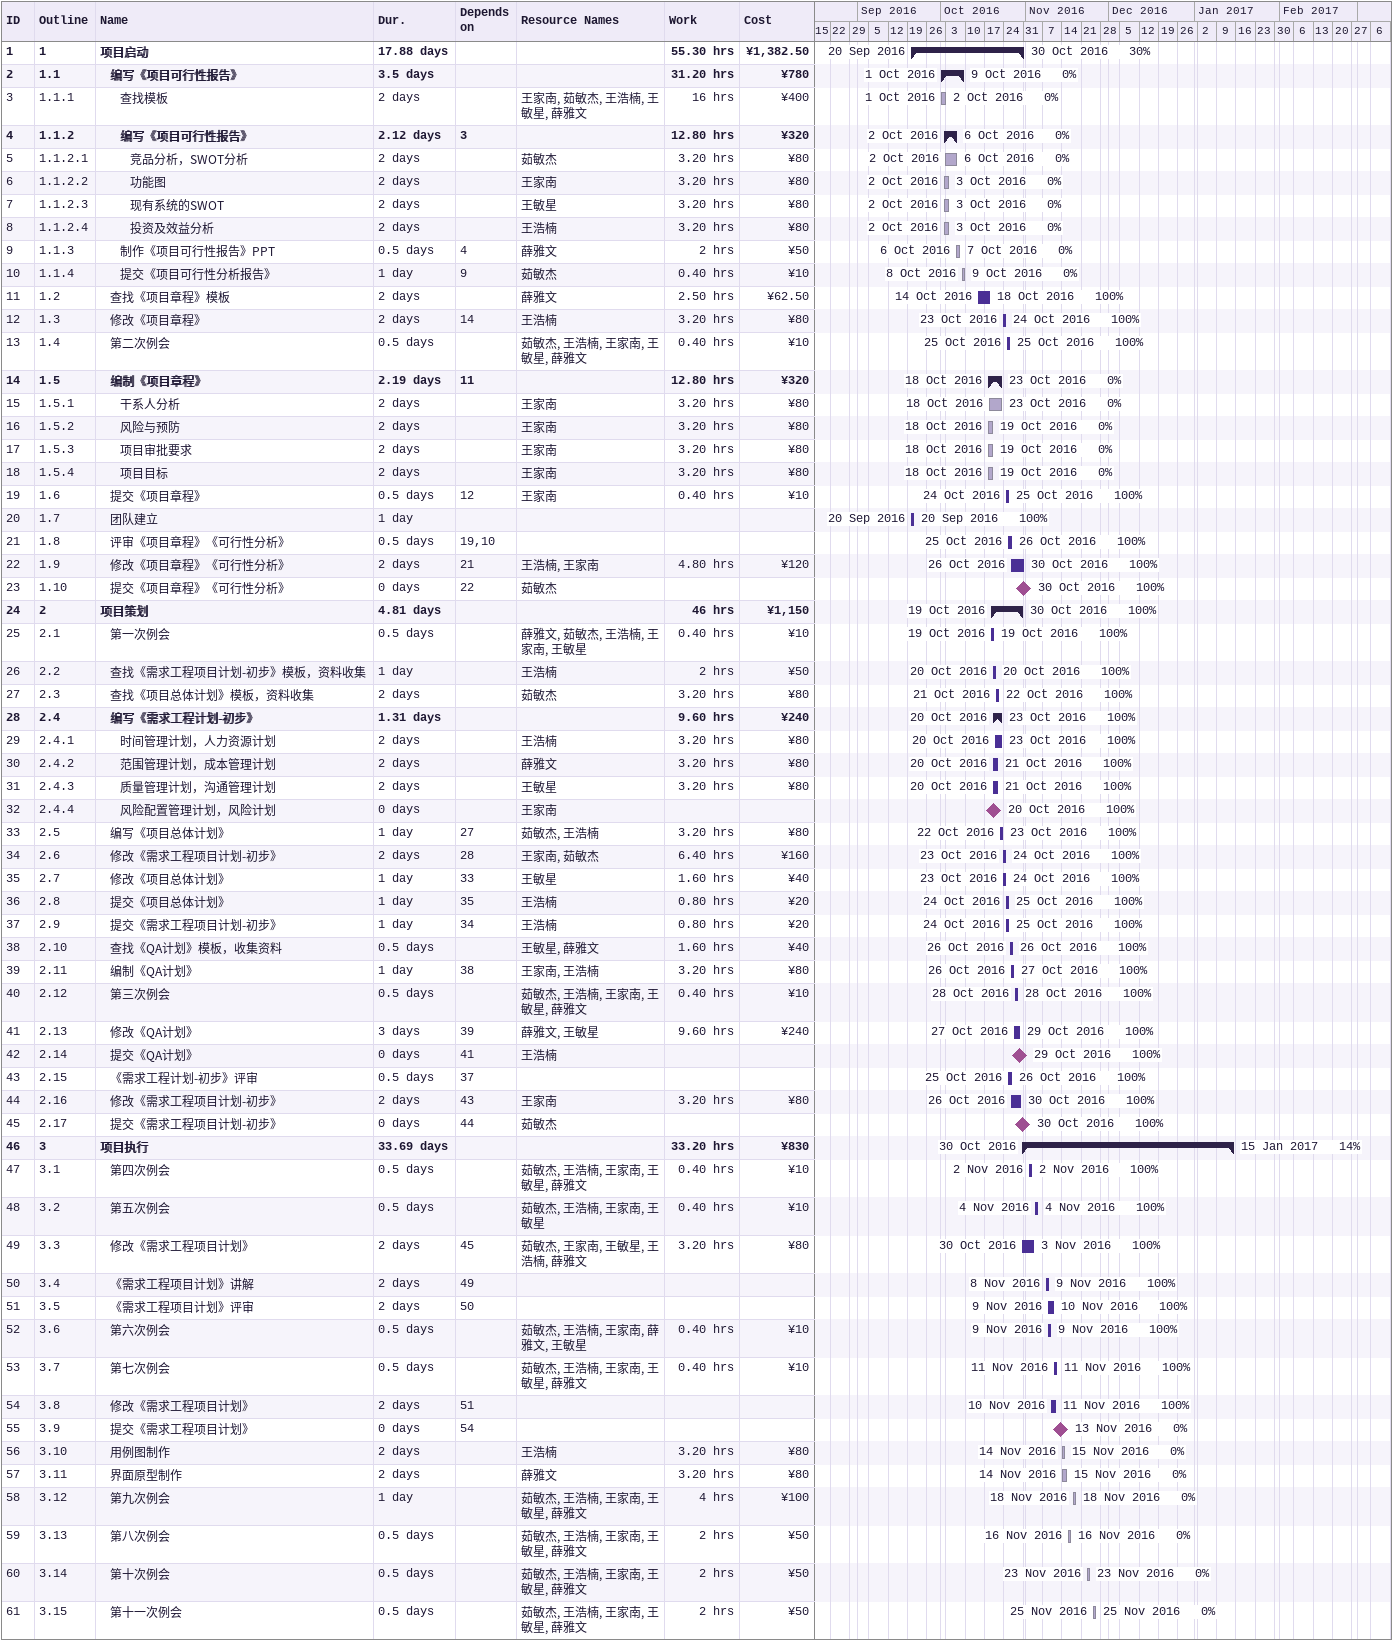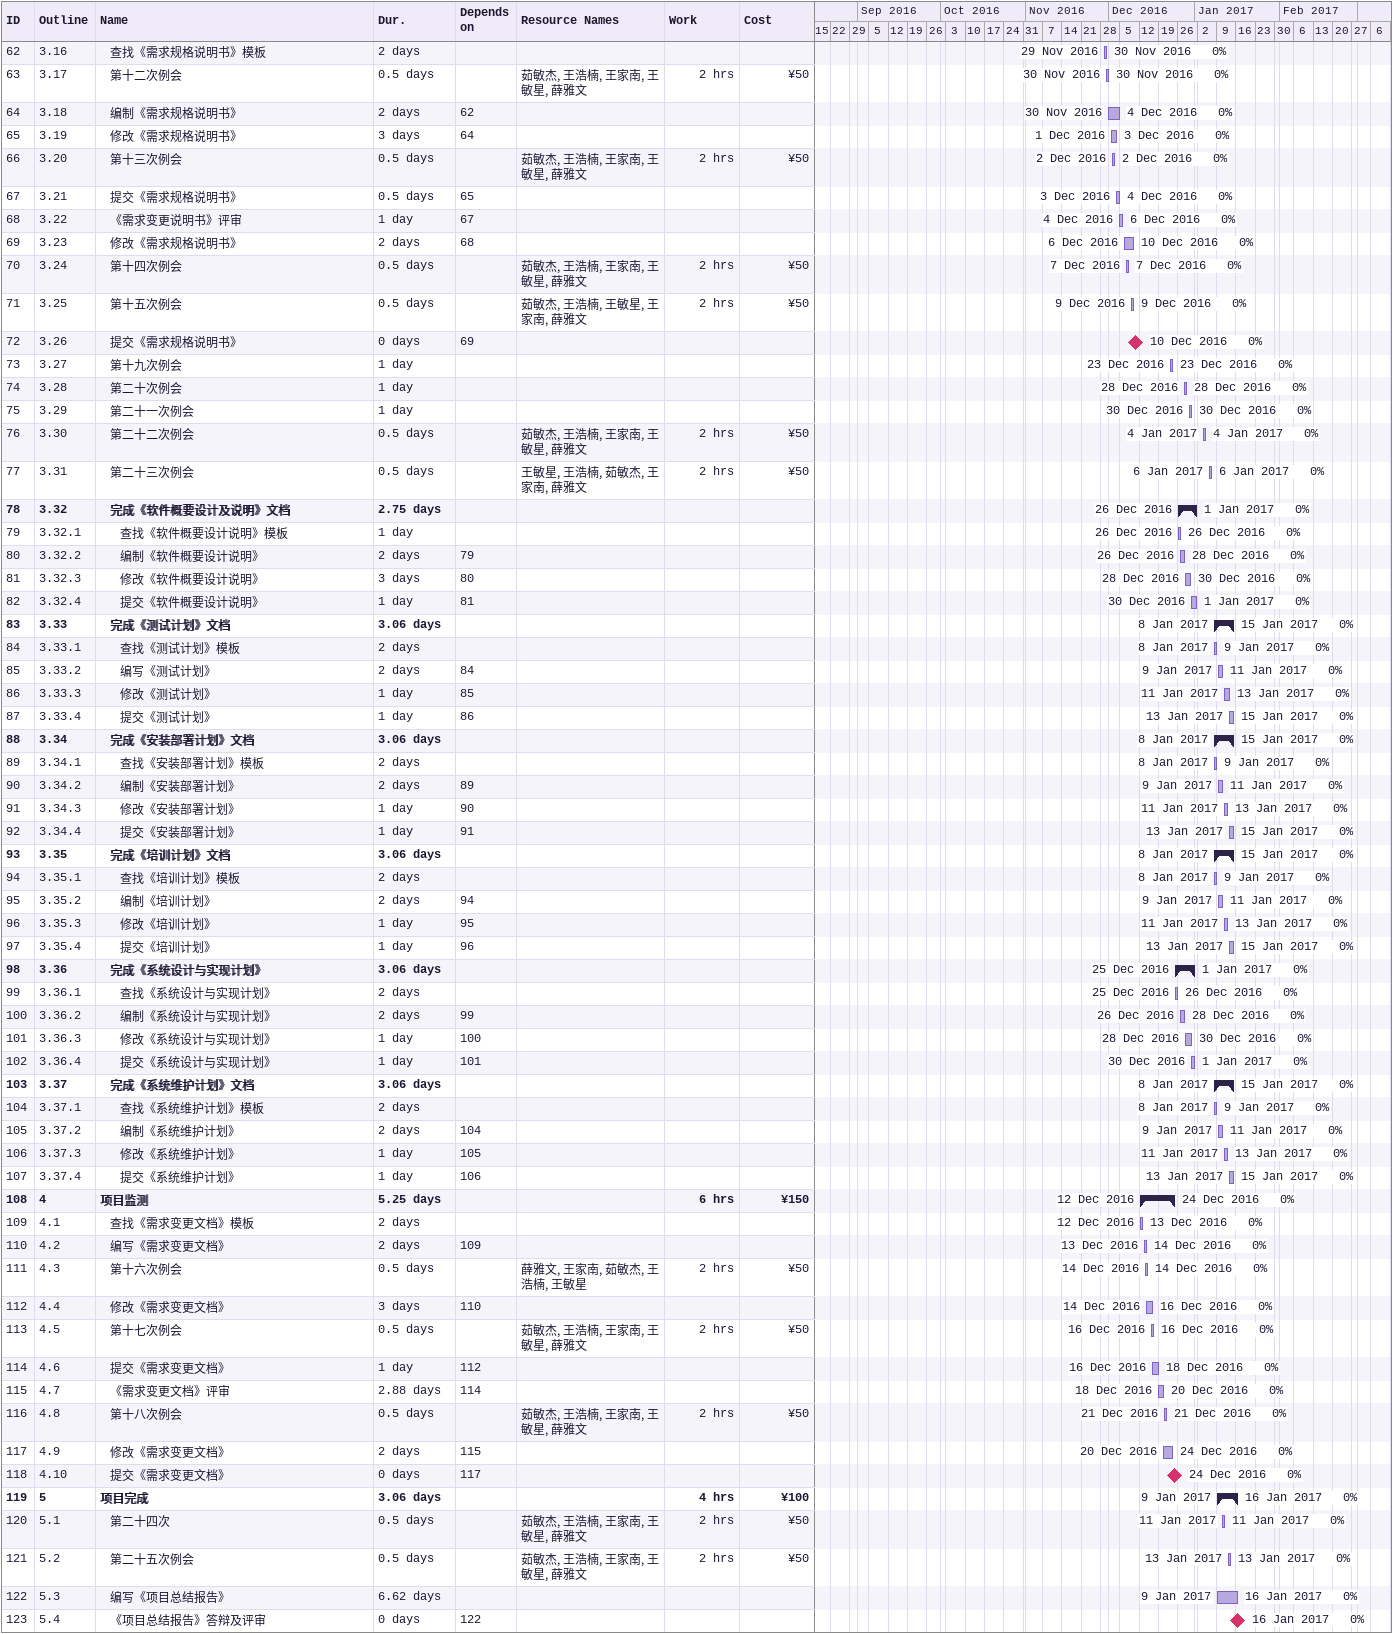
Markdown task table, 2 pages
| ID | WBS | Task | Duration | Start | Finish | Predecessors | Resources | % complete | Work (h) | Cost (¥) |
|---|---|---|---|---|---|---|---|---|---|---|
| 1 | 1 | **项目启动** | 17.88d | 2016-09-20 | 2016-10-30 |  |  | 30 | 55.30 | 1382.50 |
| 2 | 1.1 | **编写《项目可行性报告》** | 3.5d | 2016-10-01 | 2016-10-09 |  |  | 0 | 31.20 | 780 |
| 3 | 1.1.1 | 查找模板 | 2d | 2016-10-01 | 2016-10-02 |  | 王家南, 茹敏杰, 王浩楠, 王敏星, 薛雅文 | 0 | 16 | 400 |
| 4 | 1.1.2 | **编写《项目可行性报告》** | 2.12d | 2016-10-02 | 2016-10-06 | 3 |  | 0 | 12.80 | 320 |
| 5 | 1.1.2.1 | 竞品分析，SWOT分析 | 2d | 2016-10-02 | 2016-10-06 |  | 茹敏杰 | 0 | 3.20 | 80 |
| 6 | 1.1.2.2 | 功能图 | 2d | 2016-10-02 | 2016-10-03 |  | 王家南 | 0 | 3.20 | 80 |
| 7 | 1.1.2.3 | 现有系统的SWOT | 2d | 2016-10-02 | 2016-10-03 |  | 王敏星 | 0 | 3.20 | 80 |
| 8 | 1.1.2.4 | 投资及效益分析 | 2d | 2016-10-02 | 2016-10-03 |  | 王浩楠 | 0 | 3.20 | 80 |
| 9 | 1.1.3 | 制作《项目可行性报告》PPT | 0.5d | 2016-10-06 | 2016-10-07 | 4 | 薛雅文 | 0 | 2 | 50 |
| 10 | 1.1.4 | 提交《项目可行性分析报告》 | 1d | 2016-10-08 | 2016-10-09 | 9 | 茹敏杰 | 0 | 0.40 | 10 |
| 11 | 1.2 | 查找《项目章程》模板 | 2d | 2016-10-14 | 2016-10-18 |  | 薛雅文 | 100 | 2.50 | 62.50 |
| 12 | 1.3 | 修改《项目章程》 | 2d | 2016-10-23 | 2016-10-24 | 14 | 王浩楠 | 100 | 3.20 | 80 |
| 13 | 1.4 | 第二次例会 | 0.5d | 2016-10-25 | 2016-10-25 |  | 茹敏杰, 王浩楠, 王家南, 王敏星, 薛雅文 | 100 | 0.40 | 10 |
| 14 | 1.5 | **编制《项目章程》** | 2.19d | 2016-10-18 | 2016-10-23 | 11 |  | 0 | 12.80 | 320 |
| 15 | 1.5.1 | 干系人分析 | 2d | 2016-10-18 | 2016-10-23 |  | 王家南 | 0 | 3.20 | 80 |
| 16 | 1.5.2 | 风险与预防 | 2d | 2016-10-18 | 2016-10-19 |  | 王家南 | 0 | 3.20 | 80 |
| 17 | 1.5.3 | 项目审批要求 | 2d | 2016-10-18 | 2016-10-19 |  | 王家南 | 0 | 3.20 | 80 |
| 18 | 1.5.4 | 项目目标 | 2d | 2016-10-18 | 2016-10-19 |  | 王家南 | 0 | 3.20 | 80 |
| 19 | 1.6 | 提交《项目章程》 | 0.5d | 2016-10-24 | 2016-10-25 | 12 | 王家南 | 100 | 0.40 | 10 |
| 20 | 1.7 | 团队建立 | 1d | 2016-09-20 | 2016-09-20 |  |  | 100 |  |  |
| 21 | 1.8 | 评审《项目章程》《可行性分析》 | 0.5d | 2016-10-25 | 2016-10-26 | 19, 10 |  | 100 |  |  |
| 22 | 1.9 | 修改《项目章程》《可行性分析》 | 2d | 2016-10-26 | 2016-10-30 | 21 | 王浩楠, 王家南 | 100 | 4.80 | 120 |
| 23 | 1.10 | 提交《项目章程》《可行性分析》 | 0d | 2016-10-30 | 2016-10-30 | 22 | 茹敏杰 | 100 |  |  |
| 24 | 2 | **项目策划** | 4.81d | 2016-10-19 | 2016-10-30 |  |  | 100 | 46 | 1150 |
| 25 | 2.1 | 第一次例会 | 0.5d | 2016-10-19 | 2016-10-19 |  | 薛雅文, 茹敏杰, 王浩楠, 王家南, 王敏星 | 100 | 0.40 | 10 |
| 26 | 2.2 | 查找《需求工程项目计划-初步》模板，资料收集 | 1d | 2016-10-20 | 2016-10-20 |  | 王浩楠 | 100 | 2 | 50 |
| 27 | 2.3 | 查找《项目总体计划》模板，资料收集 | 2d | 2016-10-21 | 2016-10-22 |  | 茹敏杰 | 100 | 3.20 | 80 |
| 28 | 2.4 | **编写《需求工程计划-初步》** | 1.31d | 2016-10-20 | 2016-10-23 |  |  | 100 | 9.60 | 240 |
| 29 | 2.4.1 | 时间管理计划，人力资源计划 | 2d | 2016-10-20 | 2016-10-23 |  | 王浩楠 | 100 | 3.20 | 80 |
| 30 | 2.4.2 | 范围管理计划，成本管理计划 | 2d | 2016-10-20 | 2016-10-21 |  | 薛雅文 | 100 | 3.20 | 80 |
| 31 | 2.4.3 | 质量管理计划，沟通管理计划 | 2d | 2016-10-20 | 2016-10-21 |  | 王敏星 | 100 | 3.20 | 80 |
| 32 | 2.4.4 | 风险配置管理计划，风险计划 | 0d | 2016-10-20 | 2016-10-20 |  | 王家南 | 100 |  |  |
| 33 | 2.5 | 编写《项目总体计划》 | 1d | 2016-10-22 | 2016-10-23 | 27 | 茹敏杰, 王浩楠 | 100 | 3.20 | 80 |
| 34 | 2.6 | 修改《需求工程项目计划-初步》 | 2d | 2016-10-23 | 2016-10-24 | 28 | 王家南, 茹敏杰 | 100 | 6.40 | 160 |
| 35 | 2.7 | 修改《项目总体计划》 | 1d | 2016-10-23 | 2016-10-24 | 33 | 王敏星 | 100 | 1.60 | 40 |
| 36 | 2.8 | 提交《项目总体计划》 | 1d | 2016-10-24 | 2016-10-25 | 35 | 王浩楠 | 100 | 0.80 | 20 |
| 37 | 2.9 | 提交《需求工程项目计划-初步》 | 1d | 2016-10-24 | 2016-10-25 | 34 | 王浩楠 | 100 | 0.80 | 20 |
| 38 | 2.10 | 查找《QA计划》模板，收集资料 | 0.5d | 2016-10-26 | 2016-10-26 |  | 王敏星, 薛雅文 | 100 | 1.60 | 40 |
| 39 | 2.11 | 编制《QA计划》 | 1d | 2016-10-26 | 2016-10-27 | 38 | 王家南, 王浩楠 | 100 | 3.20 | 80 |
| 40 | 2.12 | 第三次例会 | 0.5d | 2016-10-28 | 2016-10-28 |  | 茹敏杰, 王浩楠, 王家南, 王敏星, 薛雅文 | 100 | 0.40 | 10 |
| 41 | 2.13 | 修改《QA计划》 | 3d | 2016-10-27 | 2016-10-29 | 39 | 薛雅文, 王敏星 | 100 | 9.60 | 240 |
| 42 | 2.14 | 提交《QA计划》 | 0d | 2016-10-29 | 2016-10-29 | 41 | 王浩楠 | 100 |  |  |
| 43 | 2.15 | 《需求工程计划-初步》评审 | 0.5d | 2016-10-25 | 2016-10-26 | 37 |  | 100 |  |  |
| 44 | 2.16 | 修改《需求工程项目计划-初步》 | 2d | 2016-10-26 | 2016-10-30 | 43 | 王家南 | 100 | 3.20 | 80 |
| 45 | 2.17 | 提交《需求工程项目计划-初步》 | 0d | 2016-10-30 | 2016-10-30 | 44 | 茹敏杰 | 100 |  |  |
| 46 | 3 | **项目执行** | 33.69d | 2016-10-30 | 2017-01-15 |  |  | 14 | 33.20 | 830 |
| 47 | 3.1 | 第四次例会 | 0.5d | 2016-11-02 | 2016-11-02 |  | 茹敏杰, 王浩楠, 王家南, 王敏星, 薛雅文 | 100 | 0.40 | 10 |
| 48 | 3.2 | 第五次例会 | 0.5d | 2016-11-04 | 2016-11-04 |  | 茹敏杰, 王浩楠, 王家南, 王敏星 | 100 | 0.40 | 10 |
| 49 | 3.3 | 修改《需求工程项目计划》 | 2d | 2016-10-30 | 2016-11-03 | 45 | 茹敏杰, 王家南, 王敏星, 王浩楠, 薛雅文 | 100 | 3.20 | 80 |
| 50 | 3.4 | 《需求工程项目计划》讲解 | 2d | 2016-11-08 | 2016-11-09 | 49 |  | 100 |  |  |
| 51 | 3.5 | 《需求工程项目计划》评审 | 2d | 2016-11-09 | 2016-11-10 | 50 |  | 100 |  |  |
| 52 | 3.6 | 第六次例会 | 0.5d | 2016-11-09 | 2016-11-09 |  | 茹敏杰, 王浩楠, 王家南, 薛雅文, 王敏星 | 100 | 0.40 | 10 |
| 53 | 3.7 | 第七次例会 | 0.5d | 2016-11-11 | 2016-11-11 |  | 茹敏杰, 王浩楠, 王家南, 王敏星, 薛雅文 | 100 | 0.40 | 10 |
| 54 | 3.8 | 修改《需求工程项目计划》 | 2d | 2016-11-10 | 2016-11-11 | 51 |  | 100 |  |  |
| 55 | 3.9 | 提交《需求工程项目计划》 | 0d | 2016-11-13 | 2016-11-13 | 54 |  | 0 |  |  |
| 56 | 3.10 | 用例图制作 | 2d | 2016-11-14 | 2016-11-15 |  | 王浩楠 | 0 | 3.20 | 80 |
| 57 | 3.11 | 界面原型制作 | 2d | 2016-11-14 | 2016-11-15 |  | 薛雅文 | 0 | 3.20 | 80 |
| 58 | 3.12 | 第九次例会 | 1d | 2016-11-18 | 2016-11-18 |  | 茹敏杰, 王浩楠, 王家南, 王敏星, 薛雅文 | 0 | 4 | 100 |
| 59 | 3.13 | 第八次例会 | 0.5d | 2016-11-16 | 2016-11-16 |  | 茹敏杰, 王浩楠, 王家南, 王敏星, 薛雅文 | 0 | 2 | 50 |
| 60 | 3.14 | 第十次例会 | 0.5d | 2016-11-23 | 2016-11-23 |  | 茹敏杰, 王浩楠, 王家南, 王敏星, 薛雅文 | 0 | 2 | 50 |
| 61 | 3.15 | 第十一次例会 | 0.5d | 2016-11-25 | 2016-11-25 |  | 茹敏杰, 王浩楠, 王家南, 王敏星, 薛雅文 | 0 | 2 | 50 |
| 62 | 3.16 | 查找《需求规格说明书》模板 | 2d | 2016-11-29 | 2016-11-30 |  |  | 0 |  |  |
| 63 | 3.17 | 第十二次例会 | 0.5d | 2016-11-30 | 2016-11-30 |  | 茹敏杰, 王浩楠, 王家南, 王敏星, 薛雅文 | 0 | 2 | 50 |
| 64 | 3.18 | 编制《需求规格说明书》 | 2d | 2016-11-30 | 2016-12-04 | 62 |  | 0 |  |  |
| 65 | 3.19 | 修改《需求规格说明书》 | 3d | 2016-12-01 | 2016-12-03 | 64 |  | 0 |  |  |
| 66 | 3.20 | 第十三次例会 | 0.5d | 2016-12-02 | 2016-12-02 |  | 茹敏杰, 王浩楠, 王家南, 王敏星, 薛雅文 | 0 | 2 | 50 |
| 67 | 3.21 | 提交《需求规格说明书》 | 0.5d | 2016-12-03 | 2016-12-04 | 65 |  | 0 |  |  |
| 68 | 3.22 | 《需求变更说明书》评审 | 1d | 2016-12-04 | 2016-12-06 | 67 |  | 0 |  |  |
| 69 | 3.23 | 修改《需求规格说明书》 | 2d | 2016-12-06 | 2016-12-10 | 68 |  | 0 |  |  |
| 70 | 3.24 | 第十四次例会 | 0.5d | 2016-12-07 | 2016-12-07 |  | 茹敏杰, 王浩楠, 王家南, 王敏星, 薛雅文 | 0 | 2 | 50 |
| 71 | 3.25 | 第十五次例会 | 0.5d | 2016-12-09 | 2016-12-09 |  | 茹敏杰, 王浩楠, 王敏星, 王家南, 薛雅文 | 0 | 2 | 50 |
| 72 | 3.26 | 提交《需求规格说明书》 | 0d | 2016-12-10 | 2016-12-10 | 69 |  | 0 |  |  |
| 73 | 3.27 | 第十九次例会 | 1d | 2016-12-23 | 2016-12-23 |  |  | 0 |  |  |
| 74 | 3.28 | 第二十次例会 | 1d | 2016-12-28 | 2016-12-28 |  |  | 0 |  |  |
| 75 | 3.29 | 第二十一次例会 | 1d | 2016-12-30 | 2016-12-30 |  |  | 0 |  |  |
| 76 | 3.30 | 第二十二次例会 | 0.5d | 2017-01-04 | 2017-01-04 |  | 茹敏杰, 王浩楠, 王家南, 王敏星, 薛雅文 | 0 | 2 | 50 |
| 77 | 3.31 | 第二十三次例会 | 0.5d | 2017-01-06 | 2017-01-06 |  | 王敏星, 王浩楠, 茹敏杰, 王家南, 薛雅文 | 0 | 2 | 50 |
| 78 | 3.32 | **完成《软件概要设计及说明》文档** | 2.75d | 2016-12-26 | 2017-01-01 |  |  | 0 |  |  |
| 79 | 3.32.1 | 查找《软件概要设计说明》模板 | 1d | 2016-12-26 | 2016-12-26 |  |  | 0 |  |  |
| 80 | 3.32.2 | 编制《软件概要设计说明》 | 2d | 2016-12-26 | 2016-12-28 | 79 |  | 0 |  |  |
| 81 | 3.32.3 | 修改《软件概要设计说明》 | 3d | 2016-12-28 | 2016-12-30 | 80 |  | 0 |  |  |
| 82 | 3.32.4 | 提交《软件概要设计说明》 | 1d | 2016-12-30 | 2017-01-01 | 81 |  | 0 |  |  |
| 83 | 3.33 | **完成《测试计划》文档** | 3.06d | 2017-01-08 | 2017-01-15 |  |  | 0 |  |  |
| 84 | 3.33.1 | 查找《测试计划》模板 | 2d | 2017-01-08 | 2017-01-09 |  |  | 0 |  |  |
| 85 | 3.33.2 | 编写《测试计划》 | 2d | 2017-01-09 | 2017-01-11 | 84 |  | 0 |  |  |
| 86 | 3.33.3 | 修改《测试计划》 | 1d | 2017-01-11 | 2017-01-13 | 85 |  | 0 |  |  |
| 87 | 3.33.4 | 提交《测试计划》 | 1d | 2017-01-13 | 2017-01-15 | 86 |  | 0 |  |  |
| 88 | 3.34 | **完成《安装部署计划》文档** | 3.06d | 2017-01-08 | 2017-01-15 |  |  | 0 |  |  |
| 89 | 3.34.1 | 查找《安装部署计划》模板 | 2d | 2017-01-08 | 2017-01-09 |  |  | 0 |  |  |
| 90 | 3.34.2 | 编制《安装部署计划》 | 2d | 2017-01-09 | 2017-01-11 | 89 |  | 0 |  |  |
| 91 | 3.34.3 | 修改《安装部署计划》 | 1d | 2017-01-11 | 2017-01-13 | 90 |  | 0 |  |  |
| 92 | 3.34.4 | 提交《安装部署计划》 | 1d | 2017-01-13 | 2017-01-15 | 91 |  | 0 |  |  |
| 93 | 3.35 | **完成《培训计划》文档** | 3.06d | 2017-01-08 | 2017-01-15 |  |  | 0 |  |  |
| 94 | 3.35.1 | 查找《培训计划》模板 | 2d | 2017-01-08 | 2017-01-09 |  |  | 0 |  |  |
| 95 | 3.35.2 | 编制《培训计划》 | 2d | 2017-01-09 | 2017-01-11 | 94 |  | 0 |  |  |
| 96 | 3.35.3 | 修改《培训计划》 | 1d | 2017-01-11 | 2017-01-13 | 95 |  | 0 |  |  |
| 97 | 3.35.4 | 提交《培训计划》 | 1d | 2017-01-13 | 2017-01-15 | 96 |  | 0 |  |  |
| 98 | 3.36 | **完成《系统设计与实现计划》** | 3.06d | 2016-12-25 | 2017-01-01 |  |  | 0 |  |  |
| 99 | 3.36.1 | 查找《系统设计与实现计划》 | 2d | 2016-12-25 | 2016-12-26 |  |  | 0 |  |  |
| 100 | 3.36.2 | 编制《系统设计与实现计划》 | 2d | 2016-12-26 | 2016-12-28 | 99 |  | 0 |  |  |
| 101 | 3.36.3 | 修改《系统设计与实现计划》 | 1d | 2016-12-28 | 2016-12-30 | 100 |  | 0 |  |  |
| 102 | 3.36.4 | 提交《系统设计与实现计划》 | 1d | 2016-12-30 | 2017-01-01 | 101 |  | 0 |  |  |
| 103 | 3.37 | **完成《系统维护计划》文档** | 3.06d | 2017-01-08 | 2017-01-15 |  |  | 0 |  |  |
| 104 | 3.37.1 | 查找《系统维护计划》模板 | 2d | 2017-01-08 | 2017-01-09 |  |  | 0 |  |  |
| 105 | 3.37.2 | 编制《系统维护计划》 | 2d | 2017-01-09 | 2017-01-11 | 104 |  | 0 |  |  |
| 106 | 3.37.3 | 修改《系统维护计划》 | 1d | 2017-01-11 | 2017-01-13 | 105 |  | 0 |  |  |
| 107 | 3.37.4 | 提交《系统维护计划》 | 1d | 2017-01-13 | 2017-01-15 | 106 |  | 0 |  |  |
| 108 | 4 | **项目监测** | 5.25d | 2016-12-12 | 2016-12-24 |  |  | 0 | 6 | 150 |
| 109 | 4.1 | 查找《需求变更文档》模板 | 2d | 2016-12-12 | 2016-12-13 |  |  | 0 |  |  |
| 110 | 4.2 | 编写《需求变更文档》 | 2d | 2016-12-13 | 2016-12-14 | 109 |  | 0 |  |  |
| 111 | 4.3 | 第十六次例会 | 0.5d | 2016-12-14 | 2016-12-14 |  | 薛雅文, 王家南, 茹敏杰, 王浩楠, 王敏星 | 0 | 2 | 50 |
| 112 | 4.4 | 修改《需求变更文档》 | 3d | 2016-12-14 | 2016-12-16 | 110 |  | 0 |  |  |
| 113 | 4.5 | 第十七次例会 | 0.5d | 2016-12-16 | 2016-12-16 |  | 茹敏杰, 王浩楠, 王家南, 王敏星, 薛雅文 | 0 | 2 | 50 |
| 114 | 4.6 | 提交《需求变更文档》 | 1d | 2016-12-16 | 2016-12-18 | 112 |  | 0 |  |  |
| 115 | 4.7 | 《需求变更文档》评审 | 2.88d | 2016-12-18 | 2016-12-20 | 114 |  | 0 |  |  |
| 116 | 4.8 | 第十八次例会 | 0.5d | 2016-12-21 | 2016-12-21 |  | 茹敏杰, 王浩楠, 王家南, 王敏星, 薛雅文 | 0 | 2 | 50 |
| 117 | 4.9 | 修改《需求变更文档》 | 2d | 2016-12-20 | 2016-12-24 | 115 |  | 0 |  |  |
| 118 | 4.10 | 提交《需求变更文档》 | 0d | 2016-12-24 | 2016-12-24 | 117 |  | 0 |  |  |
| 119 | 5 | **项目完成** | 3.06d | 2017-01-09 | 2017-01-16 |  |  | 0 | 4 | 100 |
| 120 | 5.1 | 第二十四次 | 0.5d | 2017-01-11 | 2017-01-11 |  | 茹敏杰, 王浩楠, 王家南, 王敏星, 薛雅文 | 0 | 2 | 50 |
| 121 | 5.2 | 第二十五次例会 | 0.5d | 2017-01-13 | 2017-01-13 |  | 茹敏杰, 王浩楠, 王家南, 王敏星, 薛雅文 | 0 | 2 | 50 |
| 122 | 5.3 | 编写《项目总结报告》 | 6.62d | 2017-01-09 | 2017-01-16 |  |  | 0 |  |  |
| 123 | 5.4 | 《项目总结报告》答辩及评审 | 0d | 2017-01-16 | 2017-01-16 | 122 |  | 0 |  |  |
